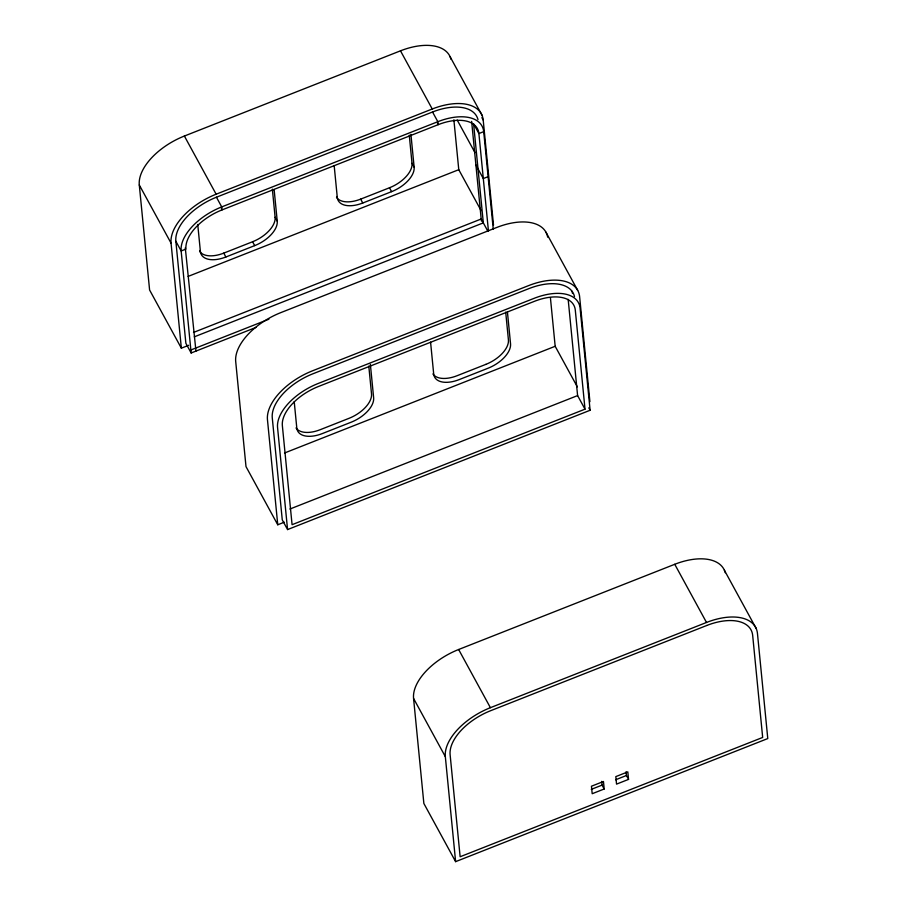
<?xml version="1.0" encoding="UTF-8"?>
<svg xmlns="http://www.w3.org/2000/svg" width="907" height="907" viewBox="0 0 907 907"><rect width="100%" height="100%" fill="white"/><g stroke="black" fill="none" stroke-linecap="round" stroke-linejoin="round"><path stroke-width="1.36" d="M188.667 345.295L181.355 348.186L149.598 290.002L139.293 184.983A52.561 28.468 -28.6 0 1 184.382 136.039L400.486 50.826A52.561 28.468 -28.6 0 1 450.994 59.272M181.355 348.186L171.06 243.155A52.561 28.468 -28.6 0 1 216.138 194.211L432.242 108.999A52.561 28.468 -28.6 0 1 483.204 120.064L493.51 225.095M256.114 327.37L191.15 352.982L185.867 343.288L175.856 241.262A47.311 25.623 -28.6 0 1 216.433 197.216L432.537 111.992A47.311 25.623 -28.6 0 1 477.989 119.599M493.272 229.29L483.703 131.651L478.896 133.544A42.051 22.777 -28.6 0 0 438.126 124.69L222.022 209.914A42.051 22.777 -28.6 0 0 185.958 249.062L181.151 250.967L191.15 352.982M199.608 251.341A26.28 14.24 -28.6 0 0 223.757 253.121L252.577 241.75A26.28 14.24 -28.6 0 0 275.116 217.283L272.361 189.155M336.508 197.363A26.28 14.24 -28.6 0 0 360.657 199.132L389.477 187.772A26.28 14.24 -28.6 0 0 412.016 163.294L409.261 135.166M199.869 250.491L200.39 251.454A26.28 14.24 -28.6 0 0 225.877 256.998L254.686 245.627A26.28 14.24 -28.6 0 0 277.236 221.161L274.129 189.506M336.769 196.502L337.291 197.477A26.28 14.24 -28.6 0 0 362.777 203.009L391.597 191.649A26.28 14.24 -28.6 0 0 414.136 167.171L410.916 134.349M188.134 276.408L458.772 169.688L453.874 119.803M488.113 176.661L483.306 178.554L475.903 164.983M193.486 332.45L481.198 218.995L487.943 231.364M194.291 336.848L483.318 222.873L473.601 123.851L478.896 133.544L488.465 231.183M190.867 349.989L268.903 319.207M485.88 364.365L457.071 375.725A26.28 14.24 -28.6 0 1 432.911 373.945M284.537 453.001L555.175 346.281L550.402 297.587M289.889 509.042L577.6 395.588L568.167 299.378M547.681 237.169A52.561 28.48 -28.6 0 0 496.889 227.408L280.785 312.632A52.561 28.48 -28.6 0 0 235.707 361.576L246.001 466.606L277.757 524.779L284.322 522.194M585.015 409.17L292.077 524.688L282.36 425.666A42.051 22.777 -28.6 0 1 318.425 386.507L534.529 301.283A42.051 22.777 -28.6 0 1 575.299 310.149L585.015 409.17L577.6 395.588M287.564 529.575L590.106 410.27L580.106 308.255A47.311 25.623 -28.6 0 0 534.234 298.29L318.13 383.502A47.311 25.623 -28.6 0 0 277.565 427.56L287.564 529.575L282.27 519.881L272.27 417.855A47.311 25.623 -28.6 0 1 312.847 373.809L528.94 288.596A47.311 25.634 -28.6 0 1 574.494 296.589M455.62 861.65L445.326 756.631A52.561 28.468 -28.6 0 1 490.404 707.687L706.508 622.463A52.561 28.468 -28.6 0 1 757.47 633.528L767.776 738.559L455.62 861.65L423.864 803.477L413.569 698.447A52.561 28.468 -28.6 0 1 458.647 649.503L674.751 564.29A52.561 28.468 -28.6 0 1 725.26 572.736M591.273 789.373L602.078 785.111L601.715 781.358M615.626 779.771L626.431 775.508L626.068 771.755M604.198 788.988L592.192 793.727L591.455 786.222L603.461 781.483L604.198 788.988L602.078 785.111M628.551 779.385L616.545 784.124L615.808 776.619L627.814 771.88L628.551 779.385L626.431 775.508M450.11 56.744L481.866 114.917M545.912 232.135L577.668 290.308M481.889 117.638L483.204 120.064M724.376 570.22L756.143 628.392M457.196 120.03L474.962 152.591M400.486 50.826L432.242 108.999M432.537 111.992L437.832 121.697L438.126 124.69L437.457 123.477M674.751 564.29L706.508 622.463M458.772 169.688L481.129 210.651M555.175 346.281L577.328 386.858M588.79 407.844L590.106 410.27M412.016 163.294L414.136 167.171M389.477 187.772L391.597 191.649M360.657 199.132L362.777 203.009M275.116 217.283L277.236 221.161M252.577 241.75L254.686 245.627M184.382 136.039L216.138 194.211M216.433 197.216L221.727 206.909L222.022 209.914L221.353 208.701M458.647 649.503L490.404 707.687M223.757 253.121L225.877 256.998M185.289 247.86L195.957 351.088M175.856 241.262L181.151 250.967A47.311 25.623 -28.6 0 1 221.727 206.909L437.832 121.697A47.311 25.623 -28.6 0 1 483.703 131.651M139.293 184.983L171.06 243.155M413.569 698.447L445.326 756.631M589.913 401.688L579.618 296.657A52.561 28.468 -28.6 0 0 528.645 285.592L312.541 370.804A52.561 28.468 -28.6 0 0 267.463 419.748L277.757 524.779M507.41 311.815L510.539 343.764A26.28 14.24 -28.6 0 1 488 368.242L459.191 379.602A26.28 14.24 -28.6 0 1 433.705 374.069L430.576 342.12M505.698 312.11L508.419 339.887A26.28 14.229 -28.6 0 1 485.88 364.353M471.629 121.379L481.39 221.002M370.373 364.41L373.639 397.754A26.28 14.24 -28.6 0 1 351.1 422.231L322.28 433.591A26.28 14.24 -28.6 0 1 296.804 428.059L294.219 401.654M368.798 366.088L371.519 393.876A26.28 14.229 -28.6 0 1 348.98 418.342L320.171 429.714A26.28 14.24 -28.6 0 1 296.011 427.934M334.195 165.822L337.291 197.477M197.749 224.505L200.39 251.454M571.932 291.17A47.311 25.623 -28.6 0 1 572.532 293.494M706.802 625.467L490.698 710.68A47.311 25.623 -28.6 0 0 450.121 754.737L460.132 856.752L762.674 737.448L752.674 635.422A47.311 25.623 -28.6 0 0 706.802 625.467"/></g></svg>
